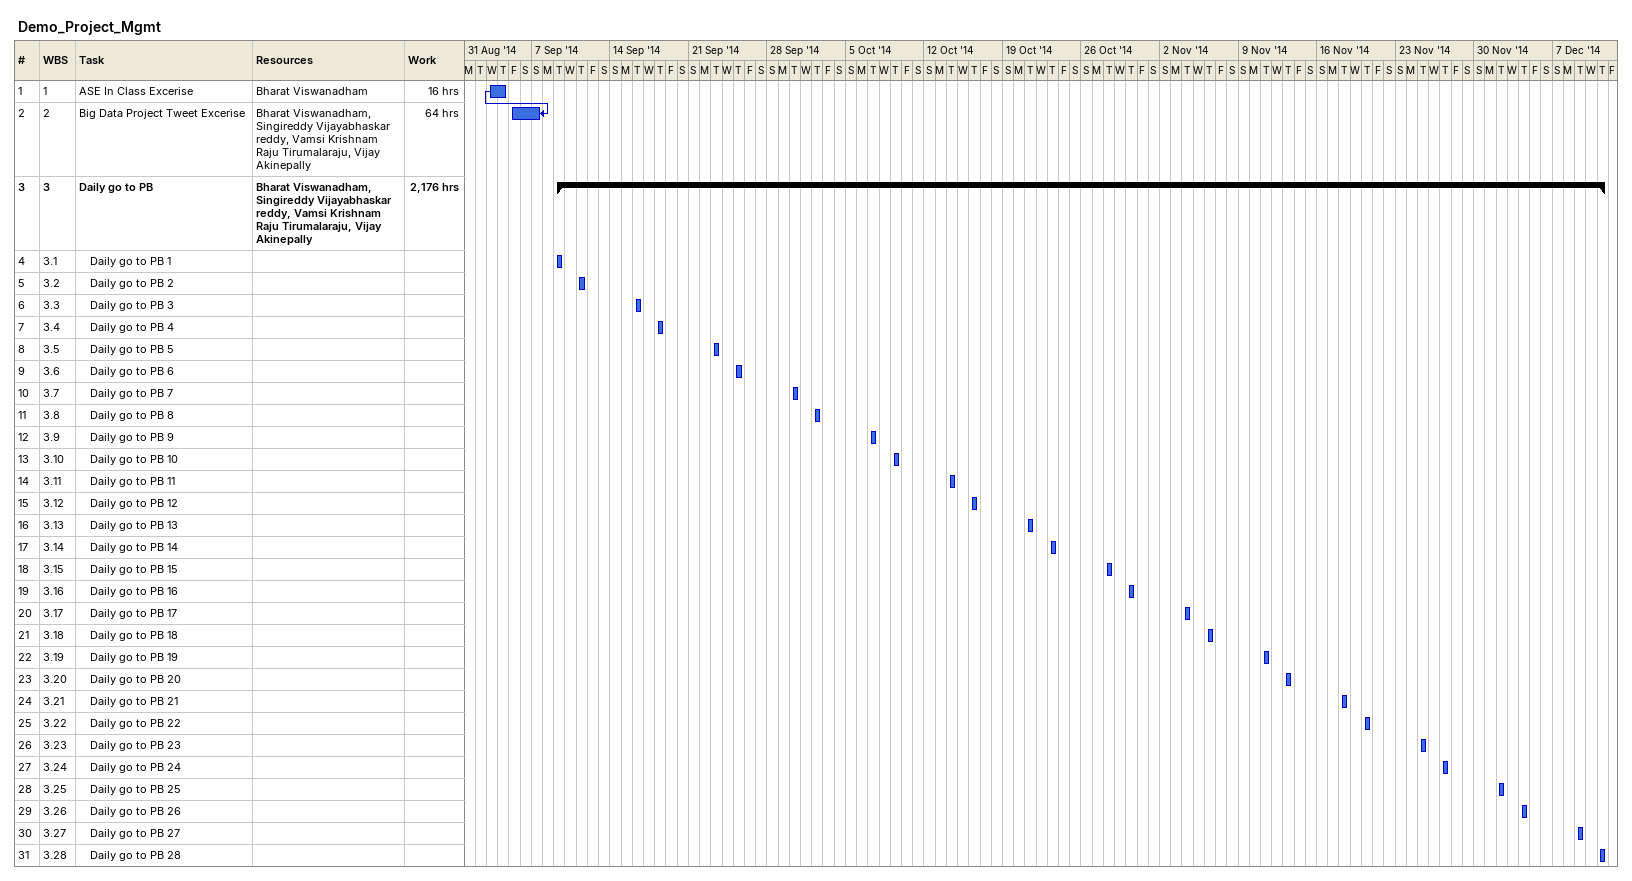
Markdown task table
Demo_Project_Mgmt

| ID | WBS | Task | Start | Finish | Predecessors | Resources | Work (h) |
|---|---|---|---|---|---|---|---|
| 1 | 1 | ASE In Class Excerise | 2014-09-03 | 2014-09-04 |  | Bharat Viswanadham | 16 |
| 2 | 2 | Big Data Project Tweet Excerise | 2014-09-05 | 2014-09-07 | 1SF | Bharat Viswanadham, Singireddy Vijayabhaskar reddy, Vamsi Krishnam Raju Tirumalaraju, Vijay Akinepally | 64 |
| 3 | 3 | **Daily go to PB** | 2014-09-09 | 2014-12-11 |  | Bharat Viswanadham, Singireddy Vijayabhaskar reddy, Vamsi Krishnam Raju Tirumalaraju, Vijay Akinepally | 2176 |
| 4 | 3.1 | Daily go to PB 1 | 2014-09-09 | 2014-09-09 |  |  |  |
| 5 | 3.2 | Daily go to PB 2 | 2014-09-11 | 2014-09-11 |  |  |  |
| 6 | 3.3 | Daily go to PB 3 | 2014-09-16 | 2014-09-16 |  |  |  |
| 7 | 3.4 | Daily go to PB 4 | 2014-09-18 | 2014-09-18 |  |  |  |
| 8 | 3.5 | Daily go to PB 5 | 2014-09-23 | 2014-09-23 |  |  |  |
| 9 | 3.6 | Daily go to PB 6 | 2014-09-25 | 2014-09-25 |  |  |  |
| 10 | 3.7 | Daily go to PB 7 | 2014-09-30 | 2014-09-30 |  |  |  |
| 11 | 3.8 | Daily go to PB 8 | 2014-10-02 | 2014-10-02 |  |  |  |
| 12 | 3.9 | Daily go to PB 9 | 2014-10-07 | 2014-10-07 |  |  |  |
| 13 | 3.10 | Daily go to PB 10 | 2014-10-09 | 2014-10-09 |  |  |  |
| 14 | 3.11 | Daily go to PB 11 | 2014-10-14 | 2014-10-14 |  |  |  |
| 15 | 3.12 | Daily go to PB 12 | 2014-10-16 | 2014-10-16 |  |  |  |
| 16 | 3.13 | Daily go to PB 13 | 2014-10-21 | 2014-10-21 |  |  |  |
| 17 | 3.14 | Daily go to PB 14 | 2014-10-23 | 2014-10-23 |  |  |  |
| 18 | 3.15 | Daily go to PB 15 | 2014-10-28 | 2014-10-28 |  |  |  |
| 19 | 3.16 | Daily go to PB 16 | 2014-10-30 | 2014-10-30 |  |  |  |
| 20 | 3.17 | Daily go to PB 17 | 2014-11-04 | 2014-11-04 |  |  |  |
| 21 | 3.18 | Daily go to PB 18 | 2014-11-06 | 2014-11-06 |  |  |  |
| 22 | 3.19 | Daily go to PB 19 | 2014-11-11 | 2014-11-11 |  |  |  |
| 23 | 3.20 | Daily go to PB 20 | 2014-11-13 | 2014-11-13 |  |  |  |
| 24 | 3.21 | Daily go to PB 21 | 2014-11-18 | 2014-11-18 |  |  |  |
| 25 | 3.22 | Daily go to PB 22 | 2014-11-20 | 2014-11-20 |  |  |  |
| 26 | 3.23 | Daily go to PB 23 | 2014-11-25 | 2014-11-25 |  |  |  |
| 27 | 3.24 | Daily go to PB 24 | 2014-11-27 | 2014-11-27 |  |  |  |
| 28 | 3.25 | Daily go to PB 25 | 2014-12-02 | 2014-12-02 |  |  |  |
| 29 | 3.26 | Daily go to PB 26 | 2014-12-04 | 2014-12-04 |  |  |  |
| 30 | 3.27 | Daily go to PB 27 | 2014-12-09 | 2014-12-09 |  |  |  |
| 31 | 3.28 | Daily go to PB 28 | 2014-12-11 | 2014-12-11 |  |  |  |
